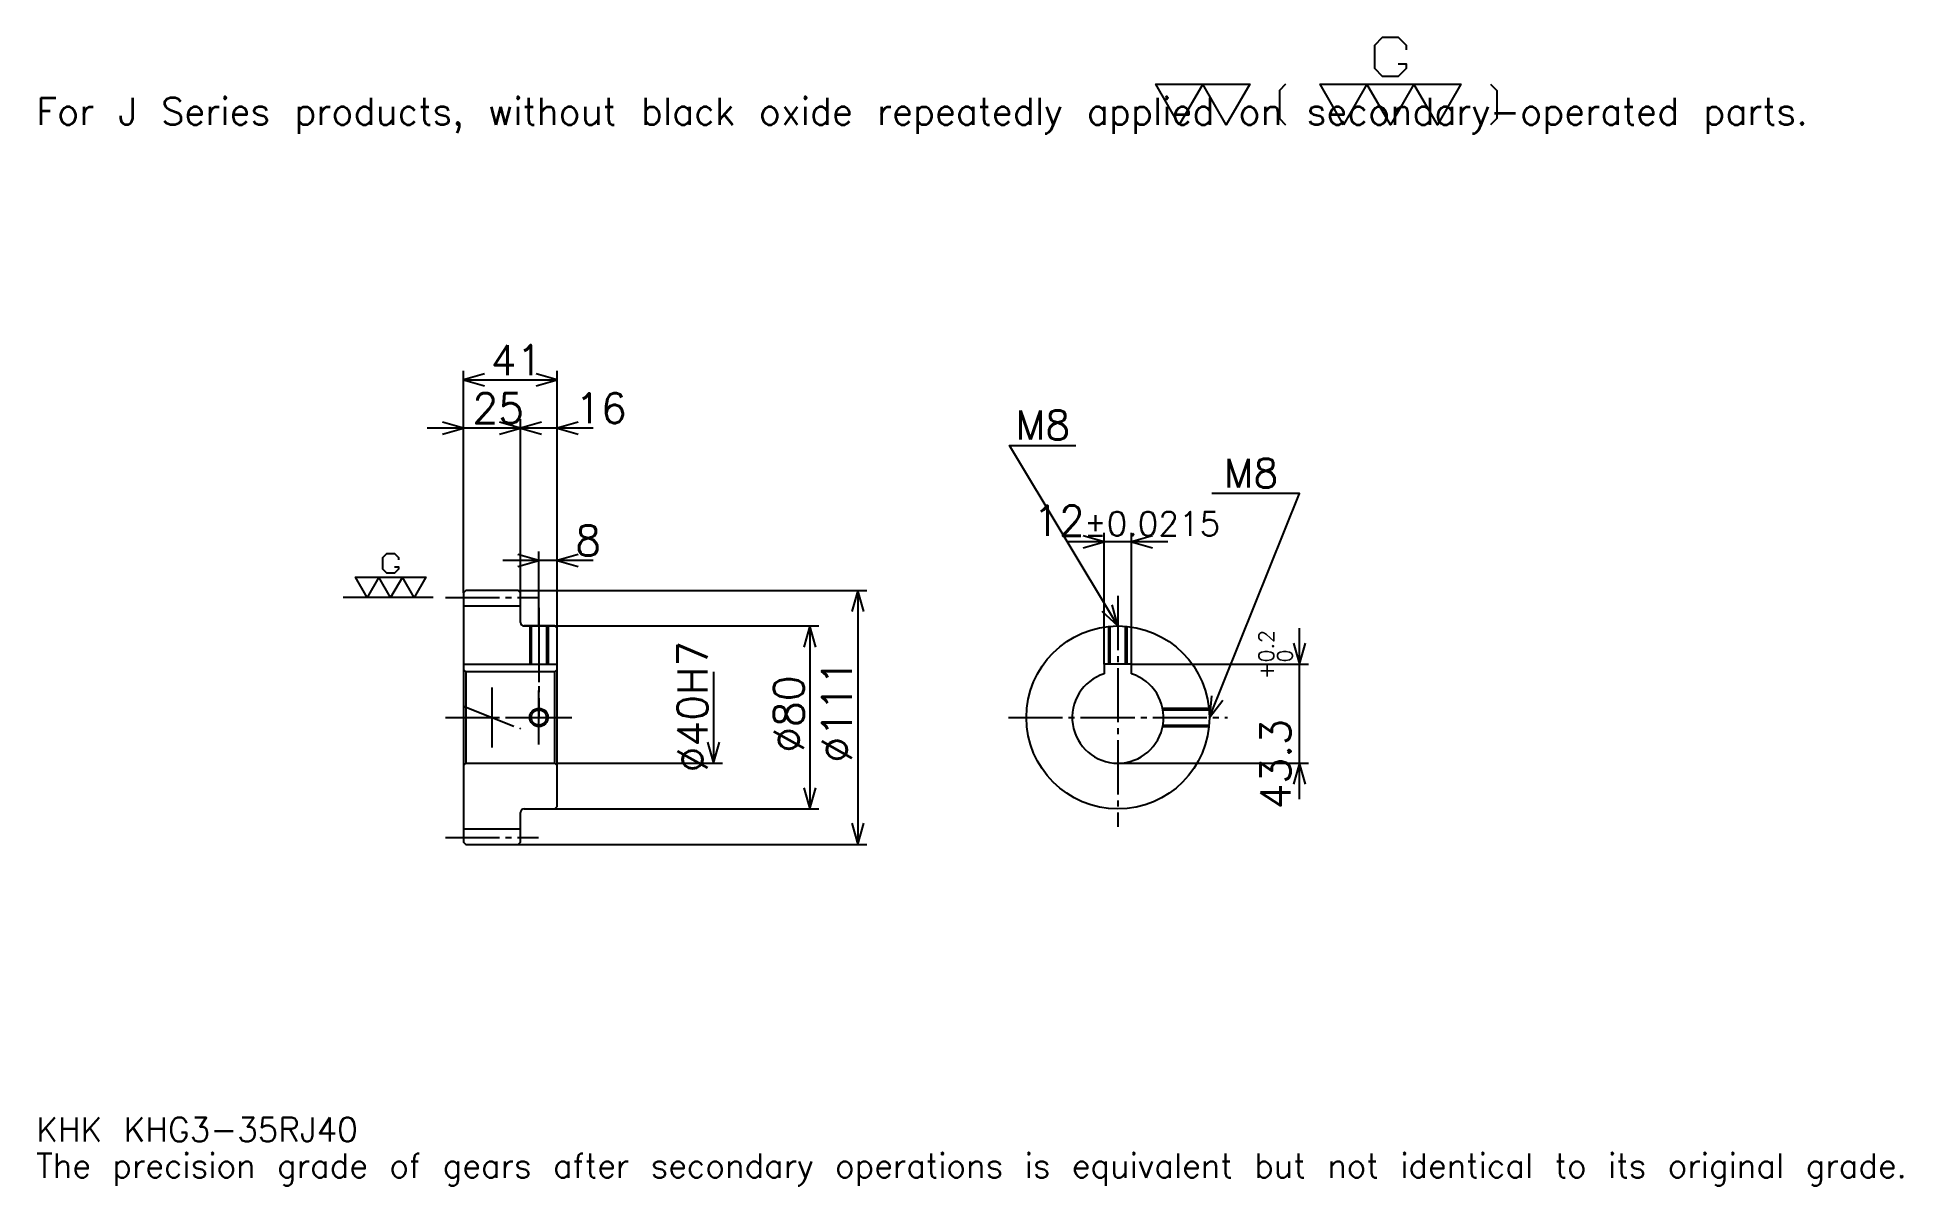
# Model space of a CAD drawing. Extents: x 27 to 842, y 10 to 512.
import ezdxf

# ---------------------------------------------------------------- set-up
doc = ezdxf.new("R2010")
doc.units = 0
doc.linetypes.add('DASHDOT', pattern=[31.565218, 23.673913, -2.630435, 2.630435, -2.630435])
doc.layers.get('0').update_dxf_attribs({"linetype": 'CONTINUOUS'})
doc.layers.add('DASHDOT', color=6, linetype='DASHDOT')
doc.styles.add('KANJI', font='TXT', dxfattribs={"bigfont": 'BIGFONT'})

msp = doc.modelspace()

# ---------------------------------------------------------------- linework, layer by layer
at = {"color": 5}
for p, q in [((213.065216, 269.880432), (213.065216, 365.891296)), ((213.065216, 361.945618), (254.065216, 361.945618)), ((254.065216, 269.880432), (254.065216, 365.891296)), ((238.065216, 269.880432), (238.065216, 344.847809)), ((253.847824, 340.902161), (197.282608, 340.902161)), ((269.847839, 340.902161), (222.282608, 340.902161)), ((493.239136, 237.68042), (493.239136, 295.152161)), ((505.239136, 237.68042), (505.239136, 295.152161)), ((246.065216, 269.880432), (246.065216, 286.978241)), ((521.021729, 291.206512), (477.456512, 291.206512)), ((269.847839, 283.032593), (230.282608, 283.032593)), ((213.065216, 268.880432), (213.065216, 269.880432)), ((237.065216, 269.880432), (254.065216, 269.880432)), ((238.065216, 268.880432), (238.065216, 269.880432)), ((246.065216, 254.380417), (246.065216, 269.880432)), ((246.065216, 254.380417), (246.065216, 269.880432)), ((254.065216, 269.880432), (389.532593, 269.880432)), ((254.065216, 253.380417), (254.065216, 269.880432)), ((385.586975, 269.880432), (385.586975, 158.880417)), ((239.565216, 254.380417), (254.065216, 254.380417)), ((254.065216, 254.380417), (368.489136, 254.380417)), ((364.543488, 254.380417), (364.543488, 174.380417)), ((578.695679, 178.597809), (578.695679, 253.463028)), ((505.239136, 237.68042), (582.641296, 237.68042)), ((322.456512, 234.380417), (322.456512, 194.380417)), ((254.065216, 194.380417), (326.402161, 194.380417)), ((499.239136, 194.380417), (582.641296, 194.380417)), ((239.565216, 174.380417), (254.065216, 174.380417)), ((254.065216, 174.380417), (368.489136, 174.380417)), ((237.065216, 158.880417), (254.065216, 158.880417)), ((254.065216, 158.880417), (389.532593, 158.880417))]:
    msp.add_line(p, q, dxfattribs=at)
at = {"color": 7}
for p, q in [((199.91304, 266.880432), (160.456512, 266.880432)), ((225.565216, 227.532593), (225.565216, 201.228241))]:
    msp.add_line(p, q, dxfattribs=at)
at = {"color": 4}
for p, q in [((213.065216, 263.130432), (238.065216, 263.130432)), ((213.065216, 237.68042), (254.065216, 237.68042)), ((214.065216, 234.380417), (214.065216, 194.380417)), ((253.065216, 234.380417), (254.065216, 235.380417)), ((253.065216, 194.380417), (254.065216, 193.380417)), ((213.065216, 165.630417), (238.065216, 165.630417))]:
    msp.add_line(p, q, dxfattribs=at)
at = {"color": 7}
for points in [[(621.834778, 500.150879), (625.254395, 500.150879), (625.254395, 498.099152), (621.834778, 494.679565), (614.995667, 494.679565), (611.576111, 498.099152), (611.576111, 508.357849), (614.995667, 511.777405), (621.834778, 511.777405), (625.254395, 508.357849), (625.254395, 506.306091)], [(526.086975, 473.478271), (515.828308, 491.26001), (556.863037, 491.26001), (546.60437, 473.478271), (536.345642, 491.26001), (526.086975, 473.478271)], [(572.593079, 491.26001), (569.857422, 488.524353), (569.857422, 476.213928), (572.593079, 473.478271)], [(597.897827, 473.478271), (587.63916, 491.26001), (649.191345, 491.26001), (638.932617, 473.478271), (628.67395, 491.26001), (618.415222, 473.478271), (608.156555, 491.26001), (597.897827, 473.478271)], [(662.185669, 491.26001), (664.921326, 488.524353), (664.921326, 476.213928), (662.185669, 473.478271)], [(182.946747, 280.216736), (184.656525, 280.216736), (184.656525, 279.190857), (182.946747, 277.481079), (179.527176, 277.481079), (177.817383, 279.190857), (177.817383, 284.32019), (179.527176, 286.029968), (182.946747, 286.029968), (184.656525, 284.32019), (184.656525, 283.294312)], [(170.978256, 266.880432), (165.848907, 275.771301), (196.625, 275.771301), (191.495651, 266.880432), (186.366302, 275.771301), (181.236954, 266.880432), (176.107605, 275.771301), (170.978256, 266.880432)]]:
    msp.add_lwpolyline(points, dxfattribs=at)
at = {"color": 5}
for points in [[(222.271744, 364.57605), (213.065216, 361.945618), (222.271744, 359.315186)], [(244.858688, 359.315186), (254.065216, 361.945618), (244.858688, 364.57605)], [(203.858688, 338.271729), (213.065216, 340.902161), (203.858688, 343.532593)], [(228.858688, 338.271729), (238.065216, 340.902161), (228.858688, 343.532593)], [(247.271729, 343.532593), (238.065216, 340.902161), (247.271729, 338.271729)], [(263.271729, 343.532593), (254.065216, 340.902161), (263.271729, 338.271729)], [(499.239136, 254.380417), (451.891296, 333.293457), (480.82608, 333.293457)], [(539.239136, 214.380417), (578.695679, 312.25), (540.291321, 312.25)], [(484.032623, 288.57608), (493.239136, 291.206512), (484.032623, 293.836945)], [(514.445679, 293.836945), (505.239136, 291.206512), (514.445679, 288.57608)], [(236.858688, 280.402161), (246.065216, 283.032593), (236.858688, 285.663025)], [(263.271729, 285.663025), (254.065216, 283.032593), (263.271729, 280.402161)], [(388.217407, 260.673889), (385.586975, 269.880432), (382.956543, 260.673889)], [(492.246826, 260.9216), (499.239136, 254.380417), (496.757996, 263.628296)], [(367.17392, 245.173889), (364.543488, 254.380417), (361.913055, 245.173889)], [(576.065186, 246.886932), (578.695679, 237.68042), (581.32605, 246.886932)], [(540.241943, 223.902695), (539.239136, 214.380417), (545.121216, 221.935593)], [(319.82608, 203.586945), (322.456512, 194.380417), (325.086945, 203.586945)], [(581.32605, 185.173889), (578.695679, 194.380417), (576.065186, 185.173889)], [(361.913055, 183.586945), (364.543488, 174.380417), (367.17392, 183.586945)], [(382.956543, 168.086945), (385.586975, 158.880417), (388.217407, 168.086945)]]:
    msp.add_lwpolyline(points, dxfattribs=at)
at = {"color": 4}
for points in [[(238.065216, 255.880417), (238.065216, 268.880432), (237.065216, 269.880432), (214.065216, 269.880432), (213.065216, 268.880432), (213.065216, 193.380417)], [(239.565216, 174.380417), (253.065216, 174.380417), (254.065216, 175.380417), (254.065216, 253.380417), (253.065216, 254.380417), (239.565216, 254.380417)], [(242.065216, 254.380417), (242.065216, 237.68042)], [(242.740219, 254.380417), (242.740219, 237.68042)], [(249.390213, 254.380417), (249.390213, 237.68042)], [(250.065216, 254.380417), (250.065216, 237.68042)], [(495.239136, 237.68042), (495.239136, 254.179916)], [(495.914124, 237.68042), (495.914124, 254.241974)], [(502.564148, 237.68042), (502.564148, 254.241974)], [(503.239136, 237.68042), (503.239136, 254.179916)], [(505.239136, 233.459198), (505.239136, 237.68042), (493.239136, 237.68042), (493.239136, 233.459198)], [(213.065216, 193.380417), (214.065216, 194.380417), (253.065216, 194.380417), (253.065216, 234.380417), (214.065216, 234.380417), (213.065216, 235.380417)], [(518.835083, 218.380417), (539.038635, 218.380417)], [(518.960815, 217.705414), (539.100708, 217.705414)], [(518.835083, 210.380417), (539.038635, 210.380417)], [(518.960815, 211.05542), (539.100708, 211.05542)], [(213.065216, 193.380417), (213.065216, 159.880417), (214.065216, 158.880417), (237.065216, 158.880417), (238.065216, 159.880417), (238.065216, 172.880417)]]:
    msp.add_lwpolyline(points, dxfattribs=at)
for centre, radius in [((499.239136, 214.380417), 40), ((246.065216, 214.380417), 3.325)]:
    msp.add_circle(centre, radius, dxfattribs=at)
at = {"color": 7}
msp.add_circle((246.065216, 214.380417), 4, dxfattribs=at)
at = {"color": 4}
for centre, radius, start, end in [((239.565216, 255.880417), 1.5, 180, 270), ((499.239136, 214.380417), 20, 107.457602748, 72.542397252), ((239.565216, 172.880417), 1.5, 90, 180)]:
    msp.add_arc(centre, radius, start, end, dxfattribs=at)
at = {"layer": 'DASHDOT', "color": 7}
for p, q in [((205.173904, 266.880432), (245.956512, 266.880432)), ((499.239136, 267.532593), (499.239136, 166.489105)), ((246.065216, 254.380417), (246.065216, 214.380417)), ((205.173904, 214.380417), (261.956512, 214.380417)), ((213.065216, 219.304291), (238.065216, 209.456543)), ((451.347839, 214.380417), (547.130432, 214.380417)), ((205.173904, 161.880417), (245.956512, 161.880417))]:
    msp.add_line(p, q, dxfattribs=at)
for points in [[(246.065216, 262.271729), (246.065216, 229.789108)], [(246.065216, 202.489105), (246.065216, 226.271729)], [(234.17392, 214.380417), (257.956512, 214.380417)]]:
    msp.add_lwpolyline(points, dxfattribs=at)

# ---------------------------------------------------------------- texts
at = {"color": 7, "style": 'KANJI'}
for s, height, p in [('For J Series products, without black oxide repeatedly applied on secondary-operated parts.', 11.836957, (26.304348, 473.478271)), ('41', 13.152174, (225.016296, 364.049988)), ('25', 13.152174, (217.016296, 343.0065)), ('16', 13.152174, (261.956512, 343.0065)), ('M8', 12.626087, (454.521729, 335.923889)), ('M8', 12.626087, (545.552185, 314.880432)), ('12', 13.152174, (462.226318, 293.836945)), ('%%p0.0215', 10.521739, (484.451874, 293.836945)), ('8', 13.152174, (261.956512, 285.136932)), ('KHK KHG3-35RJ40', 10.521739, (26.304348, 28.934782)), ('The precision grade of gears after secondary operations is equivalent but not identical to its original grade.', 10.521739, (26.304348, 13.152174))]:
    msp.add_text(s, height=height, dxfattribs=at).set_placement(p)
for s, height, p in [('%%c40H7', 13.152174, (319.82608, 190.377701)), ('0.2', 6.576087, (567.384766, 238.491882)), ('+', 6.576087, (567.384766, 231.126678)), ('0', 6.576087, (575.539124, 238.491882)), ('%%c80', 13.152174, (361.913055, 198.926605)), ('%%c111', 13.152174, (382.956543, 194.652161)), ('43.3', 13.152174, (574.75, 174.198853))]:
    msp.add_text(s, height=height, rotation=90, dxfattribs=at).set_placement(p)

doc.saveas('drawing.dxf')
